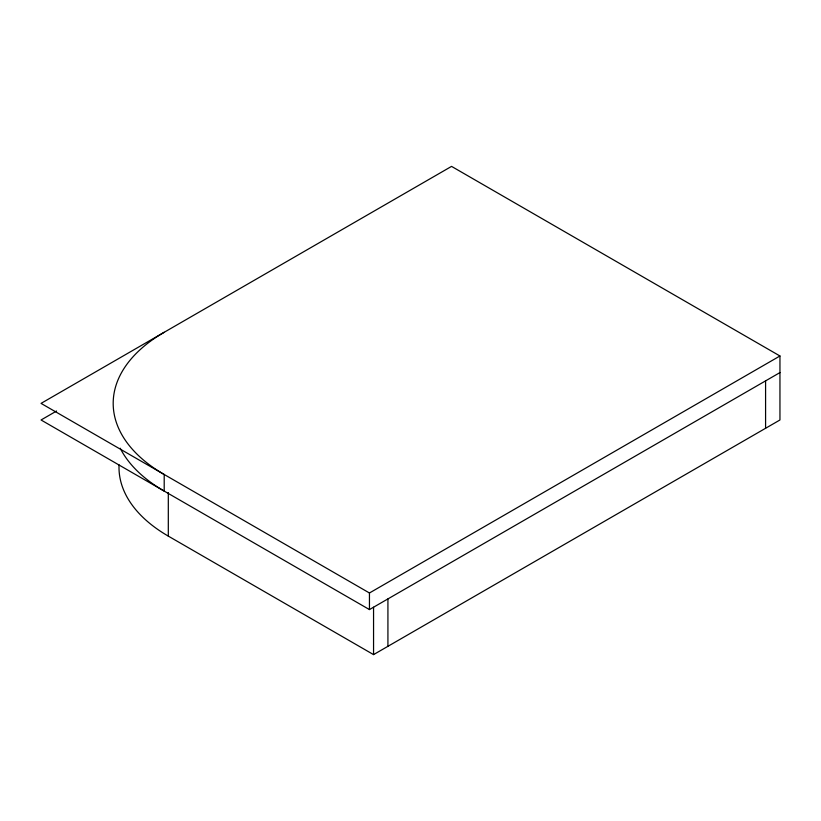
<?xml version="1.0" encoding="UTF-8"?>
<svg xmlns="http://www.w3.org/2000/svg" width="821" height="821" viewBox="0 0 821 821"><rect width="100%" height="100%" fill="white"/><g stroke="black" fill="none" stroke-linecap="round" stroke-linejoin="round"><path stroke-width="1.23" d="M56.587 411.013L41.05 419.983L369.45 609.582L779.95 372.58M779.95 355.986L451.55 166.386L41.05 403.388L369.45 592.988L779.95 355.986L779.95 419.983L373.555 654.614L168.305 536.113A168.356 97.196 0 0 1 119.055 464.84M765.583 380.872L765.583 428.275M387.923 598.92L387.923 646.312M373.555 607.212L373.555 654.614M369.45 592.988L369.45 609.582M168.305 492.549L168.305 536.113M164.2 332.289A174.165 100.552 0 0 0 164.2 474.487L164.2 491.081A174.165 100.552 0 0 1 120.205 448.225"/></g></svg>
